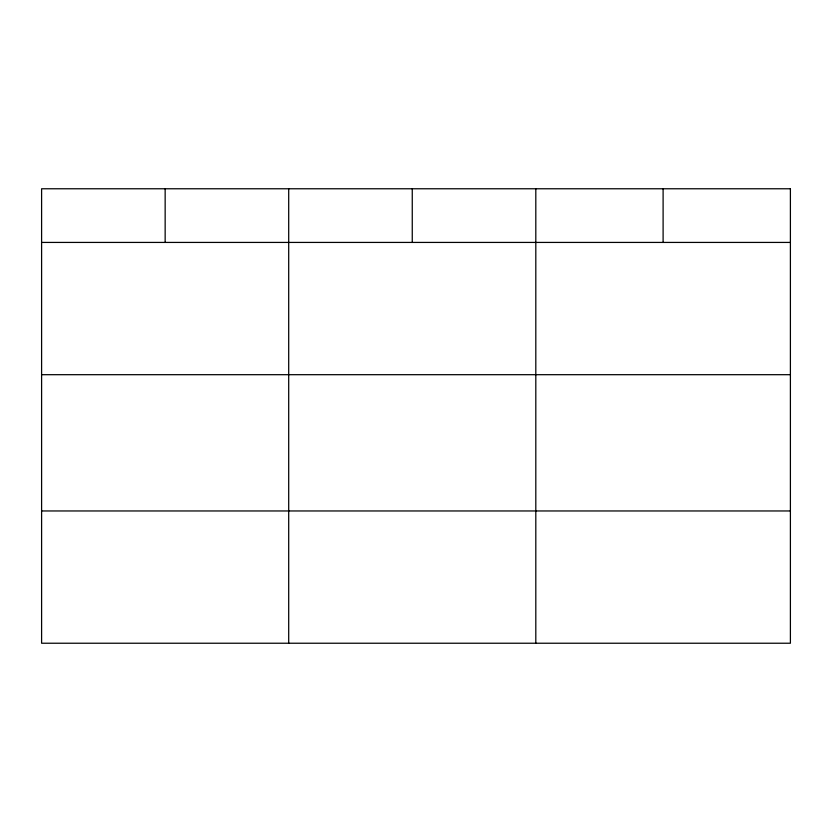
<?xml version="1.0" encoding="UTF-8"?>
<svg xmlns="http://www.w3.org/2000/svg" width="832" height="832" viewBox="0 0 832 832"><rect width="100%" height="100%" fill="white"/><g stroke="black" fill="none" stroke-linecap="round" stroke-linejoin="round"><path stroke-width="1.25" d="M41.6 242.424L790.4 242.424M41.6 374.691L790.4 374.691M41.6 510.962L790.4 510.962M663.104 188.77L663.104 242.424M535.808 188.77L535.808 643.23M412.256 188.77L412.256 242.424M288.704 188.77L288.704 643.23M165.152 188.77L165.152 242.424M790.4 188.77L41.6 188.77L41.6 643.23L790.4 643.23L790.4 188.77"/></g></svg>
